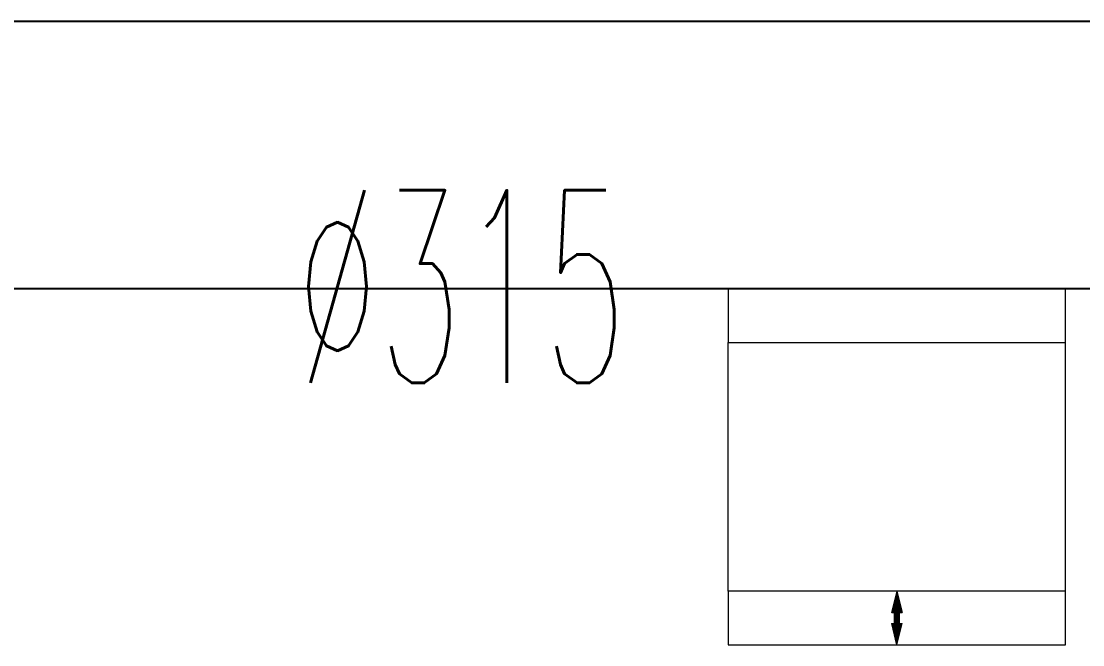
# Model space of a CAD drawing. Header units: inches. Extents: x -772 to 6765, y -813 to 4093.
# Drawn here: x 3059.5 to 3158.6, y 1090 to 1148.3 of the extents above; entities that cross this region are included whole.
import ezdxf
from ezdxf.enums import TextEntityAlignment as Align

# ---------------------------------------------------------------- set-up
doc = ezdxf.new("R2010")
doc.units = ezdxf.units.IN
doc.header["$MEASUREMENT"] = 0
for name, color, linetype, lineweight in [('MTY-EMIS-KANALI', 150, 'Continuous', 0), ('MTY-UFLEME-KANALI-Flex', 21, 'ZIGZAG', 0), ('VDI3805_Objects', 7, 'Continuous', 0)]:
    doc.layers.add(name, color=color, linetype=linetype, lineweight=lineweight)
doc.layers.add('MTY-UFLEME-KANALI', color=20, linetype='Continuous')
doc.styles.add('CAP', font='simplxtw.shx', dxfattribs={"width": 0.65})
doc.linetypes.add('ZIGZAG', pattern='A,0.0001,-0.2,[131,ltypeshp.shx,S=0.2,R=0,X=-0.2,Y=0],-0.4,[131,ltypeshp.shx,S=0.2,R=180.00002,X=0.2,Y=0],-0.2', length=0.8001)

# ---------------------------------------------------------------- blocks, each defined once
blk = doc.blocks.new('*U208')
at = {"layer": 'MTY-UFLEME-KANALI-Flex', "ltscale": 0.5}
for p, q in [((-15.75, -7.577), (-15.75, 15.653)), ((15.75, -7.577), (15.75, 15.653))]:
    blk.add_line(p, q, dxfattribs=at)
at = {"layer": 'MTY-UFLEME-KANALI-Flex', "linetype": 'ByBlock', "ltscale": 0.5}
for points in [[(15.75, 20.653), (-15.75, 20.653), (-15.75, 15.653), (15.75, 15.653)], [(15.75, -7.577), (-15.75, -7.577), (-15.75, -12.577), (15.75, -12.577)]]:
    blk.add_lwpolyline(points, close=True, dxfattribs=at)
at = {"layer": 'MTY-UFLEME-KANALI-Flex', "color": 7, "ltscale": 0.5, "style": 'CAP', "width": 0.5}
blk.add_attdef('X', text='', height=18, dxfattribs=at).set_placement((-40.676, 11.876), align=Align.CENTER)
blk = doc.blocks.new('70205_970_01')
at = {"layer": 'VDI3805_Objects', "color": 3}
for p, q in [((0.4955, 0.005), (0.4755, 0)), ((0.4755, 0), (0.4955, 0.0049)), ((0.4755, 0), (0.4955, 0.00462)), ((0.4755, 0), (0.4955, 0.00416)), ((0.4755, 0), (0.4955, 0.00354)), ((0.4755, 0), (0.4955, 0.00278)), ((0.4755, 0), (0.4955, 0.00191)), ((0.4755, 0), (0.4955, 0.00098)), ((0.4755, 0), (0.4955, 0)), ((0.4755, 0), (0.4955, -0.00098)), ((0.4755, 0), (0.4955, -0.00191)), ((0.4755, 0), (0.4955, -0.00278)), ((0.4755, 0), (0.4955, -0.00354)), ((0.4755, 0), (0.4955, -0.00416)), ((0.4755, 0), (0.4955, -0.00462)), ((0.4755, 0), (0.4955, -0.0049)), ((0.4755, 0), (0.4955, -0.005)), ((0.4955, 0.005), (0.4955, 0.0049)), ((0.4955, 0.0049), (0.4955, 0.00462)), ((0.4955, 0.00462), (0.4955, 0.00416)), ((0.4955, 0.00416), (0.4955, 0.00354)), ((0.4955, 0.00354), (0.4955, 0.00278)), ((0.4955, 0.00278), (0.4955, 0.00191)), ((0.4955, 0.00245), (0.4955, 0.0025)), ((0.5055, 0.0025), (0.4955, 0.0025)), ((0.4955, 0.00245), (0.4955, 0.00231)), ((0.4955, 0.00245), (0.5055, 0.00245)), ((0.4955, 0.00231), (0.4955, 0.00208)), ((0.4955, 0.00231), (0.5055, 0.00231)), ((0.4955, 0.00208), (0.4955, 0.00177)), ((0.4955, 0.00208), (0.5055, 0.00208)), ((0.4955, 0.00191), (0.4955, 0.00098)), ((0.4955, 0.00177), (0.4955, 0.00139)), ((0.4955, 0.00177), (0.5055, 0.00177)), ((0.4955, 0.00139), (0.4955, 0.00096)), ((0.4955, 0.00139), (0.5055, 0.00139)), ((0.4955, 0.00098), (0.4955, 0)), ((0.4955, 0.00096), (0.4955, 0.00049)), ((0.4955, 0.00096), (0.5055, 0.00096)), ((0.4955, 0.00049), (0.4955, 0)), ((0.4955, 0.00049), (0.5055, 0.00049)), ((0.4955, 0), (0.4955, -0.00098)), ((0.4955, 0), (0.4955, -0.00049)), ((0.4955, 0), (0.5055, 0)), ((0.5055, 0.0049), (0.5055, 0.005)), ((0.5255, 0), (0.5055, 0.005)), ((0.5055, 0.0049), (0.5055, 0.00462)), ((0.5255, 0), (0.5055, 0.0049)), ((0.5055, 0.00462), (0.5055, 0.00416)), ((0.5255, 0), (0.5055, 0.00462)), ((0.5055, 0.00416), (0.5055, 0.00354)), ((0.5255, 0), (0.5055, 0.00416)), ((0.5055, 0.00354), (0.5055, 0.00278)), ((0.5255, 0), (0.5055, 0.00354)), ((0.5055, 0.00278), (0.5055, 0.00191)), ((0.5255, 0), (0.5055, 0.00278)), ((0.5055, 0.0025), (0.5055, 0.00245)), ((0.5055, 0.00245), (0.5055, 0.00231)), ((0.5055, 0.00231), (0.5055, 0.00208)), ((0.5055, 0.00208), (0.5055, 0.00177)), ((0.5055, 0.00191), (0.5055, 0.00098)), ((0.5255, 0), (0.5055, 0.00191)), ((0.5055, 0.00177), (0.5055, 0.00139)), ((0.5055, 0.00139), (0.5055, 0.00096)), ((0.5055, 0.00098), (0.5055, 0)), ((0.5255, 0), (0.5055, 0.00098)), ((0.5055, 0.00096), (0.5055, 0.00049)), ((0.5055, 0.00049), (0.5055, 0)), ((0.5055, 0), (0.5055, -0.00049)), ((0.5055, 0), (0.5055, -0.00098)), ((0.5255, 0), (0.5055, 0)), ((0.5255, 0), (0.5055, -0.00098)), ((0.5255, 0), (0.5055, -0.00191)), ((0.5255, 0), (0.5055, -0.00278)), ((0.5255, 0), (0.5055, -0.00354)), ((0.5255, 0), (0.5055, -0.00416)), ((0.5255, 0), (0.5055, -0.00462)), ((0.5255, 0), (0.5055, -0.0049)), ((0.5255, 0), (0.5055, -0.005)), ((0.4955, -0.00049), (0.4955, -0.00096)), ((0.4955, -0.00049), (0.5055, -0.00049)), ((0.4955, -0.00096), (0.4955, -0.00139)), ((0.4955, -0.00096), (0.5055, -0.00096)), ((0.4955, -0.00098), (0.4955, -0.00191)), ((0.4955, -0.00139), (0.4955, -0.00177)), ((0.4955, -0.00139), (0.5055, -0.00139)), ((0.4955, -0.00177), (0.4955, -0.00208)), ((0.4955, -0.00177), (0.5055, -0.00177)), ((0.4955, -0.00191), (0.4955, -0.00278)), ((0.4955, -0.00208), (0.4955, -0.00231)), ((0.4955, -0.00208), (0.5055, -0.00208)), ((0.4955, -0.00231), (0.4955, -0.00245)), ((0.4955, -0.00231), (0.5055, -0.00231)), ((0.4955, -0.00245), (0.4955, -0.0025)), ((0.4955, -0.00245), (0.5055, -0.00245)), ((0.4955, -0.0025), (0.5055, -0.0025)), ((0.4955, -0.00278), (0.4955, -0.00354)), ((0.4955, -0.00354), (0.4955, -0.00416)), ((0.4955, -0.00416), (0.4955, -0.00462)), ((0.4955, -0.00462), (0.4955, -0.0049)), ((0.4955, -0.0049), (0.4955, -0.005)), ((0.5055, -0.00049), (0.5055, -0.00096)), ((0.5055, -0.00096), (0.5055, -0.00139)), ((0.5055, -0.00098), (0.5055, -0.00191)), ((0.5055, -0.00139), (0.5055, -0.00177)), ((0.5055, -0.00177), (0.5055, -0.00208)), ((0.5055, -0.00191), (0.5055, -0.00278)), ((0.5055, -0.00208), (0.5055, -0.00231)), ((0.5055, -0.00231), (0.5055, -0.00245)), ((0.5055, -0.00245), (0.5055, -0.0025)), ((0.5055, -0.00278), (0.5055, -0.00354)), ((0.5055, -0.00354), (0.5055, -0.00416)), ((0.5055, -0.00416), (0.5055, -0.00462)), ((0.5055, -0.00462), (0.5055, -0.0049)), ((0.5055, -0.0049), (0.5055, -0.005))]:
    blk.add_line(p, q, dxfattribs=at)
blk = doc.blocks.new('A$C00D65541')
at = {"layer": 'VDI3805_Objects', "xscale": 100, "yscale": 100, "zscale": 100}
blk.add_blockref('70205_970_01', (-50.351, -0.25), dxfattribs=at)
blk = doc.blocks.new('mekanik')
at = {"layer": 'MTY-UFLEME-KANALI'}
blk.add_lwpolyline([(22440.688, 7963.279), (22312.441, 7963.279), (22312.441, 7988.279), (22440.688, 7988.279)], close=True, dxfattribs=at)
blk.add_blockref('*U208', (22411.269, 7942.627)).add_auto_attribs({'X': '%%C315'})
at = {"layer": 'MTY-EMIS-KANALI', "rotation": 90}
blk.add_blockref('A$C00D65541', (22411.019, 7932.851), dxfattribs=at)

msp = doc.modelspace()

# ---------------------------------------------------------------- block references
msp.add_blockref('mekanik', (-19270, -6840))

doc.saveas('drawing.dxf')
